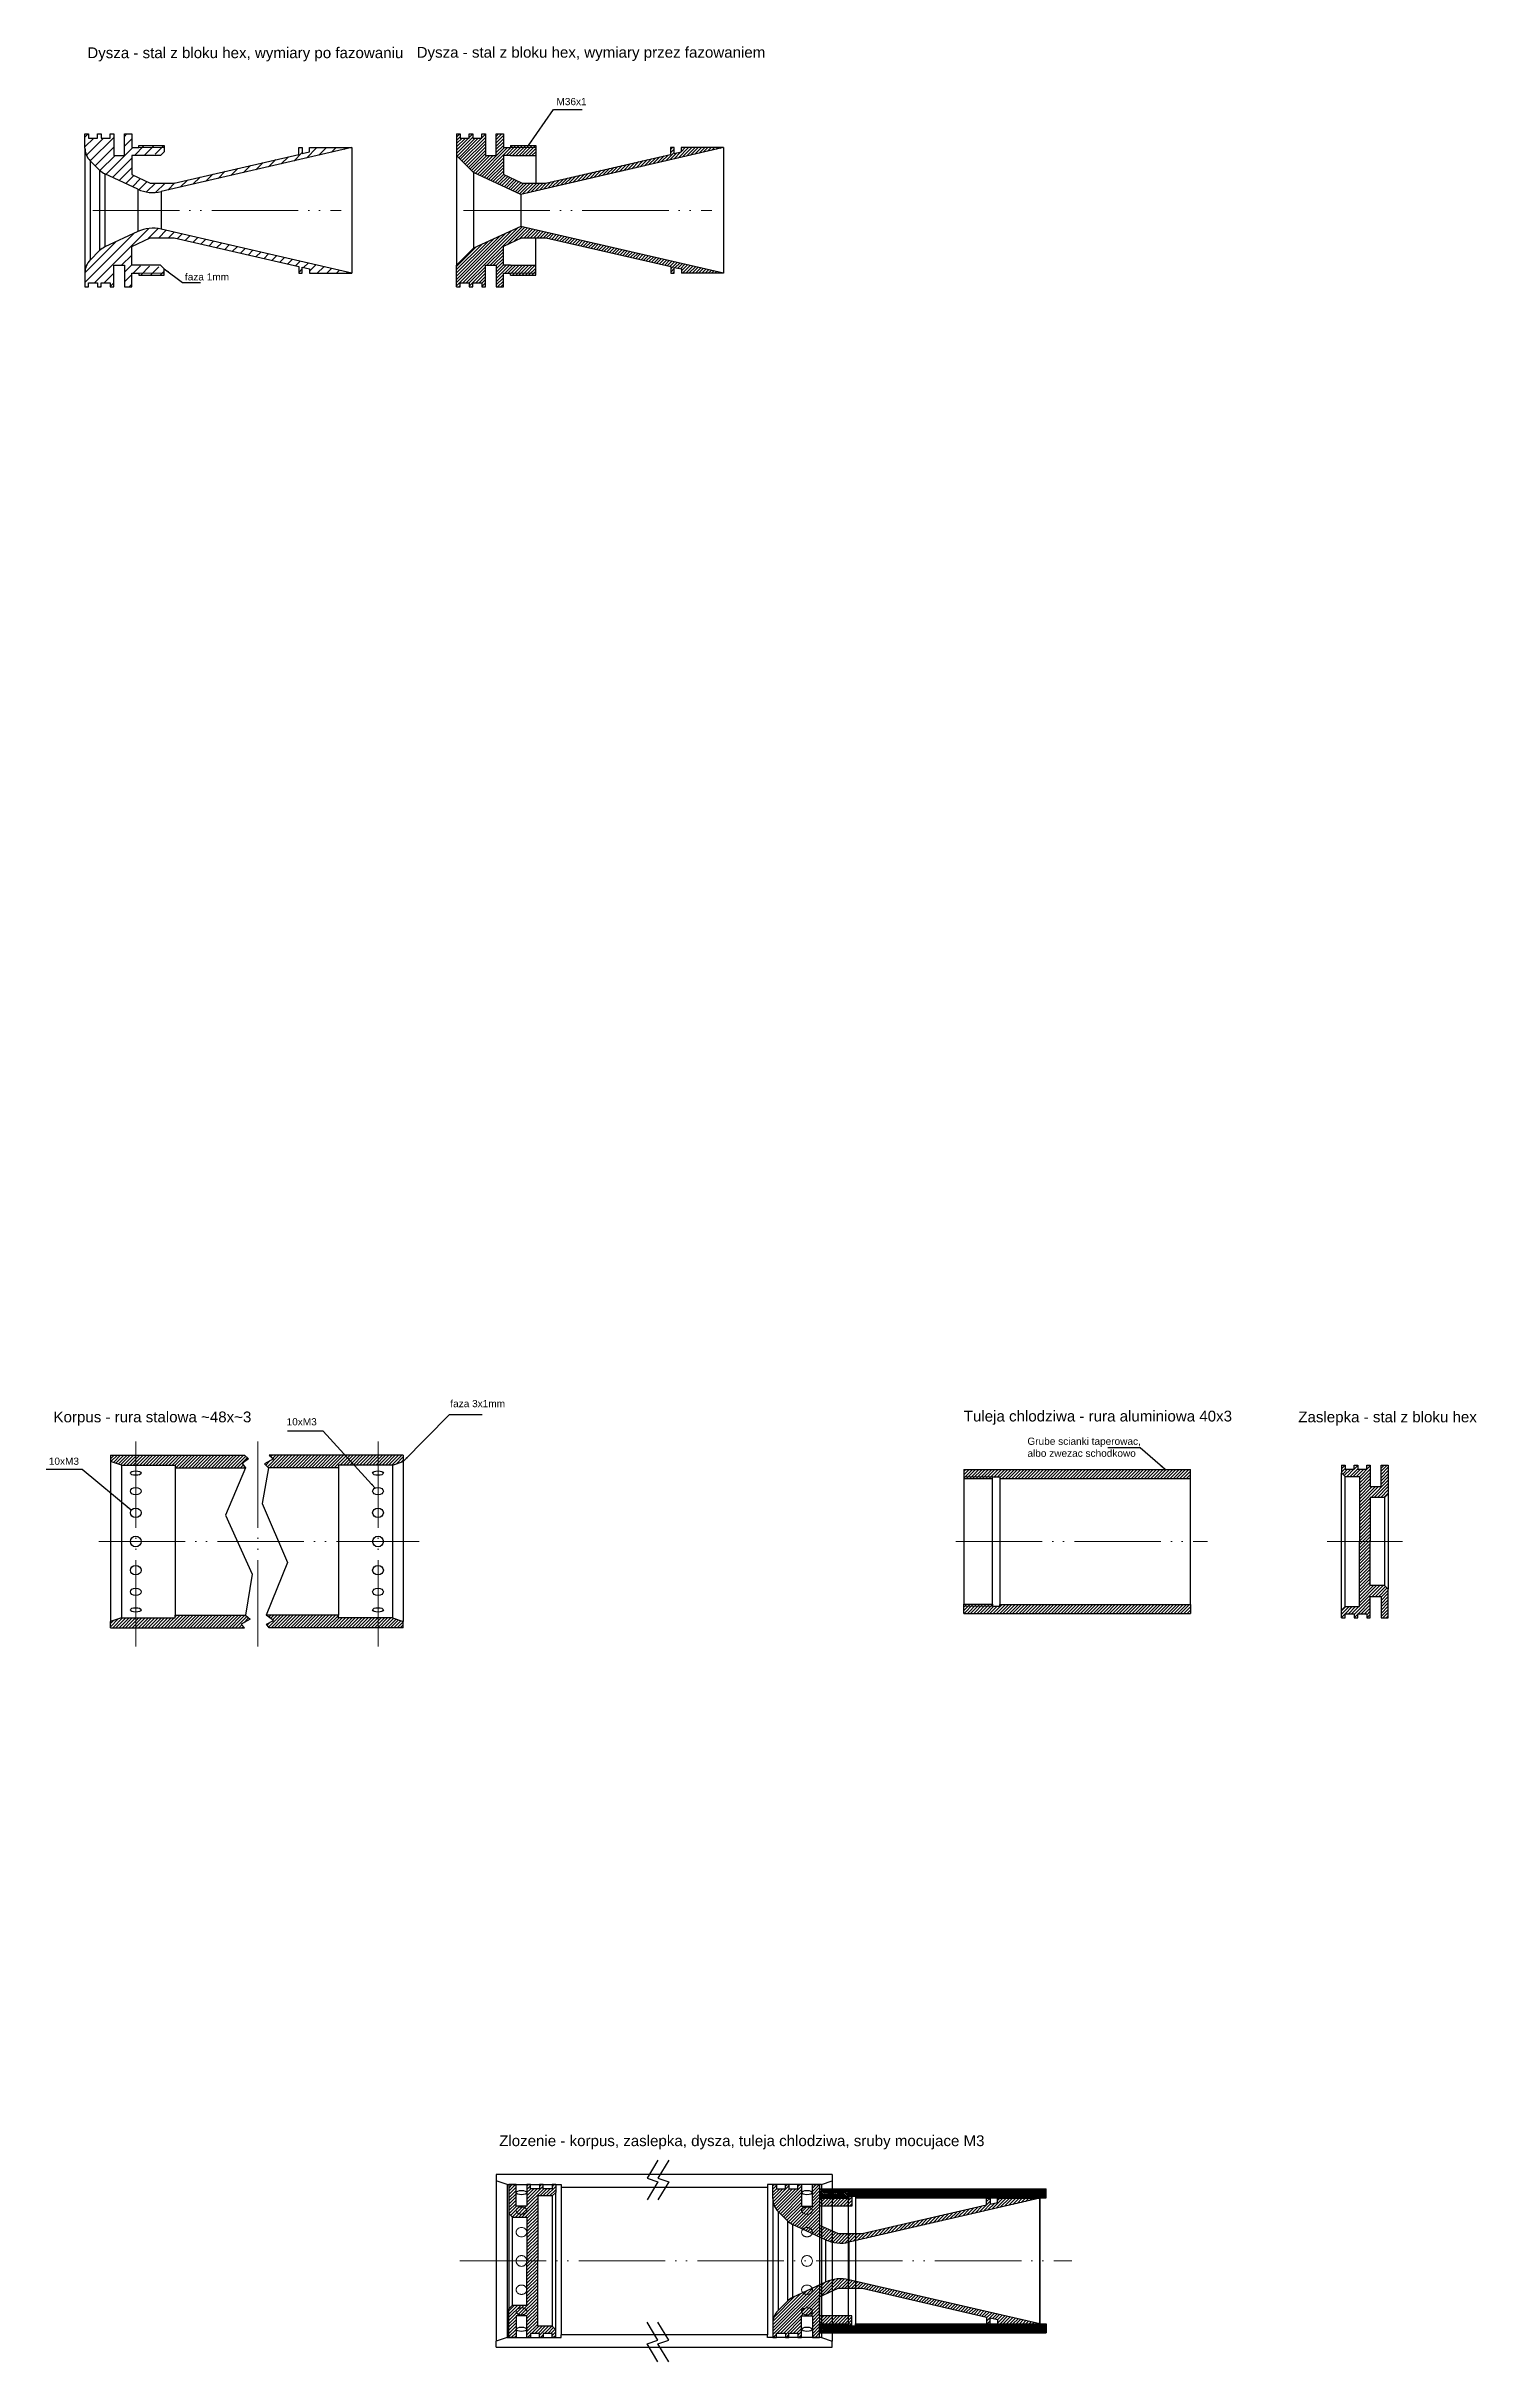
# Model space of a CAD drawing. Header units: millimetres. Extents: x -270 to 1143, y -528 to 116.
# Drawn here: x 745 to 1143, y -528 to 116 of the extents above; entities that cross this region are included whole.
import ezdxf

# ---------------------------------------------------------------- set-up
doc = ezdxf.new("R2010")
doc.units = ezdxf.units.MM
doc.linetypes.add('ACAD_ISO05W100', pattern=[33, 24, -2.95, 0.1, -2.9, 0.1, -2.95])
doc.layers.get('0').update_dxf_attribs({"lineweight": 30})
for name, color, linetype, lineweight in [('kreskowanie', 7, 'Continuous', 9), ('osie', 7, 'ACAD_ISO05W100', 13), ('wymiar', 7, 'Continuous', 15)]:
    doc.layers.add(name, color=color, linetype=linetype, lineweight=lineweight)
doc.styles.add('QCADDimTextStyle', font='txt')
doc.styles.add('textstyle0', font='')
doc.styles.add('textstyle12', font='')
doc.styles.add('textstyle14', font='')
doc.styles.add('textstyle15', font='')
doc.styles.add('textstyle16', font='')
doc.styles.add('textstyle2', font='')
doc.styles.add('textstyle20', font='')
doc.styles.add('textstyle22', font='')
doc.styles.add('textstyle24', font='')
doc.styles.add('textstyle4', font='')
doc.styles.add('textstyle6', font='')
doc.styles.add('textstyle7', font='')
doc.styles.get('textstyle0').set_extended_font_data('Arial')
doc.styles.get('textstyle12').set_extended_font_data('Arial')
doc.styles.get('textstyle14').set_extended_font_data('Arial')
doc.styles.get('textstyle15').set_extended_font_data('Arial')
doc.styles.get('textstyle16').set_extended_font_data('Arial')
doc.styles.get('textstyle2').set_extended_font_data('Arial')
doc.styles.get('textstyle20').set_extended_font_data('Arial')
doc.styles.get('textstyle22').set_extended_font_data('Arial')
doc.styles.get('textstyle24').set_extended_font_data('Arial')
doc.styles.get('textstyle4').set_extended_font_data('Arial')
doc.styles.get('textstyle6').set_extended_font_data('Arial')
doc.styles.get('textstyle7').set_extended_font_data('Arial')
doc.dimstyles.new('QCADDimStyle', dxfattribs={"dimtxt": 1.5, "dimasz": 1.5, "dimexe": 0.75, "dimexo": 0.375, "dimgap": 0.375, "dimtad": 1, "dimtoh": 1, "dimdec": 4, "dimzin": 0, "dimdsep": 46, "dimtxsty": 'QCADDimTextStyle', "dimcen": 0.09, "dimadec": 0, "dimazin": 0, "dimtfac": 1, "dimtdec": 4, "dimtofl": 0, "dimtmove": 0, "dimatfit": 3, "dimfxl": 1, "dimtolj": 1, "dimtzin": 0, "dimarcsym": 0})

msp = doc.modelspace()

# ---------------------------------------------------------------- hatches: boundary and pattern name
at = {"layer": 'kreskowanie'}
h = msp.add_hatch(dxfattribs=at)
h.set_pattern_fill('ANSI31', color=256, scale=0.6, style=0)
edge = h.paths.add_edge_path(flags=0)
edge.add_line((815.2, 52.54), (816.2, 52.54))
edge.add_line((816.2, 52.54), (816.2, 54.19))
edge.add_line((816.2, 54.19), (818.2, 53.73))
edge.add_line((818.2, 53.73), (818.2, 52.54))
edge.add_line((818.2, 52.54), (830, 52.54))
edge.add_line((830, 52.54), (776.95, 64.79))
edge.add_arc((774.7, 55.05), 10, 77, 115)
edge.add_line((770.47, 64.11), (761.29, 59.83))
edge.add_arc((763.41, 55.3), 5, 115, 135)
edge.add_line((759.87, 58.83), (757.25, 56.21))
edge.add_arc((760.79, 52.68), 5, 135, 180)
edge.add_line((755.79, 52.68), (755.79, 48.75))
edge.add_line((755.79, 48.75), (756.79, 48.75))
edge.add_line((756.79, 48.75), (756.79, 49.91))
edge.add_line((756.79, 49.91), (759.29, 49.91))
edge.add_line((759.29, 49.91), (759.29, 48.75))
edge.add_line((759.29, 48.75), (760.29, 48.75))
edge.add_line((760.29, 48.75), (760.29, 49.91))
edge.add_line((760.29, 49.91), (762.79, 49.91))
edge.add_line((762.79, 49.91), (762.79, 48.75))
edge.add_line((762.79, 48.75), (763.79, 48.75))
edge.add_line((763.79, 48.75), (763.79, 54.75))
edge.add_line((763.79, 54.75), (766.79, 54.75))
edge.add_line((766.79, 54.75), (766.79, 48.75))
edge.add_line((766.79, 48.75), (768.79, 48.75))
edge.add_line((768.79, 48.75), (768.79, 52.54))
edge.add_line((768.79, 52.54), (770.79, 52.54))
edge.add_line((770.79, 52.54), (770.79, 52))
edge.add_line((770.79, 52), (777.79, 52))
edge.add_line((777.79, 52), (777.29, 54.25))
edge.add_line((777.29, 54.25), (768.79, 54.75))
edge.add_line((768.79, 54.75), (768.79, 60.01))
edge.add_line((768.79, 60.01), (773.92, 62.41))
edge.add_line((773.92, 62.41), (780.59, 62.41))
edge.add_line((780.59, 62.41), (815.2, 54.42))
edge.add_line((815.2, 54.42), (815.2, 52.54))
edge = h.paths.add_edge_path(flags=0)
edge.add_arc((774.7, 84.95), 10, 245, 283)
edge.add_line((776.95, 75.21), (830, 87.46))
edge.add_line((830, 87.46), (818.2, 87.46))
edge.add_line((818.2, 87.46), (818.2, 86.27))
edge.add_line((818.2, 86.27), (816.2, 85.81))
edge.add_line((816.2, 85.81), (816.2, 87.46))
edge.add_line((816.2, 87.46), (815.2, 87.46))
edge.add_line((815.2, 87.46), (815.2, 85.58))
edge.add_line((815.2, 85.58), (780.59, 77.59))
edge.add_line((780.59, 77.59), (773.92, 77.59))
edge.add_line((773.92, 77.59), (768.79, 79.99))
edge.add_line((768.79, 79.99), (768.79, 85.25))
edge.add_line((768.79, 85.25), (777.29, 85.75))
edge.add_line((777.29, 85.75), (777.79, 88))
edge.add_line((777.79, 88), (770.79, 88))
edge.add_line((770.79, 88), (770.79, 87.46))
edge.add_line((770.79, 87.46), (768.79, 87.46))
edge.add_line((768.79, 87.46), (768.79, 91.25))
edge.add_line((768.79, 91.25), (766.79, 91.25))
edge.add_line((766.79, 91.25), (766.79, 85.25))
edge.add_line((766.79, 85.25), (763.79, 85.25))
edge.add_line((763.79, 85.25), (763.79, 91.25))
edge.add_line((763.79, 91.25), (762.79, 91.25))
edge.add_line((762.79, 91.25), (762.79, 90.09))
edge.add_line((762.79, 90.09), (760.29, 90.09))
edge.add_line((760.29, 90.09), (760.29, 91.25))
edge.add_line((760.29, 91.25), (759.29, 91.25))
edge.add_line((759.29, 91.25), (759.29, 90.09))
edge.add_line((759.29, 90.09), (756.79, 90.09))
edge.add_line((756.79, 90.09), (756.79, 91.25))
edge.add_line((756.79, 91.25), (755.79, 91.25))
edge.add_line((755.79, 91.25), (755.79, 87.32))
edge.add_arc((760.79, 87.32), 5, 180, 225)
edge.add_line((757.25, 83.79), (759.87, 81.17))
edge.add_arc((763.41, 84.7), 5, 225, 245)
edge.add_line((761.29, 80.17), (770.47, 75.89))
h = msp.add_hatch(dxfattribs=at)
h.set_pattern_fill('ANSI31', color=256, scale=0.2, style=0, pattern_type=0)
h.paths.add_polyline_path([(870.06, 91.25), (872.06, 91.25), (872.06, 87.46), (874.06, 87.46), (874.06, 88), (881.06, 88), (881.06, 85.25), (872.06, 85.25), (872.06, 79.99), (877.2, 77.59), (883.87, 77.59), (918.48, 85.58), (918.48, 87.46), (919.48, 87.46), (919.48, 85.81), (921.48, 86.27), (921.48, 87.46), (933.27, 87.46), (876.87, 74.44), (863.77, 80.54), (859.06, 85.25), (859.06, 91.25), (860.06, 91.25), (860.06, 90.09), (862.56, 90.09), (862.56, 91.25), (863.56, 91.25), (863.56, 90.09), (866.06, 90.09), (866.06, 91.25), (867.06, 91.25), (867.06, 85.25), (870.06, 85.25)], flags=0)
h = msp.add_hatch(dxfattribs=at)
h.set_pattern_fill('ANSI31', color=256, scale=0.2, style=0, pattern_type=0)
h.paths.add_polyline_path([(870.06, 48.75), (872.06, 48.75), (872.06, 52.54), (874.06, 52.54), (874.06, 52), (881.06, 52), (881.06, 54.75), (872.06, 54.75), (872.06, 60.01), (877.2, 62.41), (883.87, 62.41), (918.56, 54.4), (918.56, 52.54), (919.56, 52.54), (919.56, 54.17), (921.56, 53.71), (921.56, 52.54), (933.27, 52.54), (876.87, 65.56), (863.77, 59.46), (859.06, 54.75), (859.06, 48.75), (860.06, 48.75), (860.06, 49.91), (862.56, 49.91), (862.56, 48.75), (863.56, 48.75), (863.56, 49.91), (866.06, 49.91), (866.06, 48.75), (867.06, 48.75), (867.06, 54.75), (870.06, 54.75)], flags=0)
h = msp.add_hatch(dxfattribs=at)
h.set_pattern_fill('ANSI31', color=256, scale=0.2, style=0, pattern_type=0)
h.paths.add_polyline_path([(841.23, -321.26), (844.23, -322.26), (844.23, -324.01), (806.97, -324.01), (806.23, -323.01), (808.23, -322.01), (806.12, -320.51), (826.23, -320.51), (826.23, -321.26)], flags=0)
h.paths.add_polyline_path([(762.91, -324.01), (762.91, -322.26), (765.91, -321.26), (780.91, -321.26), (780.91, -320.51), (800.37, -320.51), (801.7, -321.59), (799.23, -323.01), (800.17, -324.01)], flags=0)
h.paths.add_polyline_path([(806.77, -279.51), (805.73, -278.39), (808.23, -277.01), (806.97, -276.01), (844.23, -276.01), (844.23, -277.76), (841.23, -278.76), (826.23, -278.76), (826.23, -279.51)], flags=0)
h.paths.add_polyline_path([(765.91, -278.76), (762.91, -277.76), (762.91, -276.01), (800.17, -276.01), (801.23, -277.01), (799.48, -278.36), (800.37, -279.51), (780.91, -279.51), (780.91, -278.76)], flags=0)
h = msp.add_hatch(dxfattribs=at)
h.set_pattern_fill('ANSI31', color=256, scale=0.2, style=0, pattern_type=0)
h.paths.add_polyline_path([(1063, -282.5), (1063, -280), (1000, -280), (1000, -282.54), (1008, -282.54), (1008, -282), (1010, -282), (1010, -282.5)], flags=0)
h = msp.add_hatch(dxfattribs=at)
h.set_pattern_fill('ANSI31', color=256, scale=0.2, style=0, pattern_type=0)
h.paths.add_polyline_path([(1105.95, -321.26), (1104.95, -321.26), (1104.95, -319.1), (1105.95, -318.1), (1109.95, -318.1), (1109.95, -281.92), (1105.95, -281.92), (1104.95, -280.92), (1104.95, -278.76), (1105.95, -278.76), (1105.95, -279.92), (1108.45, -279.92), (1108.45, -278.76), (1109.45, -278.76), (1109.45, -279.92), (1111.95, -279.92), (1111.95, -278.76), (1112.95, -278.76), (1112.95, -284.76), (1115.95, -284.76), (1115.95, -278.76), (1117.95, -278.76), (1117.95, -286.76), (1116.95, -287.76), (1112.95, -287.76), (1112.95, -312.26), (1116.95, -312.26), (1117.95, -313.26), (1117.95, -321.26), (1115.95, -321.26), (1115.95, -315.26), (1112.95, -315.26), (1112.95, -321.26), (1111.95, -321.26), (1111.95, -320.1), (1109.45, -320.1), (1109.45, -321.26), (1108.45, -321.26), (1108.45, -320.1), (1105.95, -320.1)], flags=0)
h = msp.add_hatch(dxfattribs=at)
h.set_pattern_fill('ANSI31', color=256, scale=0.2, style=0, pattern_type=0)
h.paths.add_polyline_path([(1000, -320), (1063, -320), (1063, -317.5), (1010, -317.5), (1010, -318), (1008, -318), (1008, -317.46), (1000, -317.46)], flags=0)
h = msp.add_hatch(dxfattribs=at)
h.set_pattern_fill('ANSI31', color=256, scale=0.2, angle=180, style=0, pattern_type=0)
h.paths.add_polyline_path([(885.6, -521.28), (886.6, -521.28), (886.6, -519.12), (885.6, -518.12), (881.6, -518.12), (881.6, -481.94), (885.6, -481.94), (886.6, -480.94), (886.6, -478.78), (885.6, -478.78), (885.6, -479.94), (883.1, -479.94), (883.1, -478.78), (882.1, -478.78), (882.1, -479.94), (879.6, -479.94), (879.6, -478.78), (878.6, -478.78), (878.6, -484.78), (875.6, -484.78), (875.6, -478.78), (873.6, -478.78), (873.6, -486.78), (874.6, -487.78), (878.6, -487.78), (878.6, -512.28), (874.6, -512.28), (873.6, -513.28), (873.6, -521.28), (875.6, -521.28), (875.6, -515.28), (878.6, -515.28), (878.6, -521.28), (879.6, -521.28), (879.6, -520.12), (882.1, -520.12), (882.1, -521.28), (883.1, -521.28), (883.1, -520.12), (885.6, -520.12)], flags=0)
h = msp.add_hatch(dxfattribs=at)
h.set_pattern_fill('ANSI31', color=256, scale=0.2, style=0, pattern_type=0)
edge = h.paths.add_edge_path(flags=0)
edge.add_line((1006.34, -517.46), (1007.34, -517.46))
edge.add_line((1007.34, -517.46), (1007.34, -515.81))
edge.add_line((1007.34, -515.81), (1009.34, -516.27))
edge.add_line((1009.34, -516.27), (1009.34, -517.46))
edge.add_line((1009.34, -517.46), (1021.14, -517.46))
edge.add_line((1021.14, -517.46), (968.09, -505.21))
edge.add_arc((965.84, -514.95), 10, 77, 115)
edge.add_line((961.61, -505.89), (952.43, -510.17))
edge.add_arc((954.54, -514.7), 5, 115, 135)
edge.add_line((951.01, -511.17), (948.39, -513.79))
edge.add_arc((951.93, -517.32), 5, 135, 180)
edge.add_line((946.93, -517.32), (946.93, -521.25))
edge.add_line((946.93, -521.25), (947.93, -521.25))
edge.add_line((947.93, -521.25), (947.93, -520.09))
edge.add_line((947.93, -520.09), (950.43, -520.09))
edge.add_line((950.43, -520.09), (950.43, -521.25))
edge.add_line((950.43, -521.25), (951.43, -521.25))
edge.add_line((951.43, -521.25), (951.43, -520.09))
edge.add_line((951.43, -520.09), (953.93, -520.09))
edge.add_line((953.93, -520.09), (953.93, -521.25))
edge.add_line((953.93, -521.25), (954.93, -521.25))
edge.add_line((954.93, -521.25), (954.93, -515.25))
edge.add_line((954.93, -515.25), (957.93, -515.25))
edge.add_line((957.93, -515.25), (957.93, -521.25))
edge.add_line((957.93, -521.25), (959.93, -521.25))
edge.add_line((959.93, -521.25), (959.93, -517.46))
edge.add_line((959.93, -517.46), (961.93, -517.46))
edge.add_line((961.93, -517.46), (961.93, -518))
edge.add_line((961.93, -518), (968.93, -518))
edge.add_line((968.93, -518), (968.93, -515.25))
edge.add_line((968.93, -515.25), (959.93, -515.25))
edge.add_line((959.93, -515.25), (959.93, -509.99))
edge.add_line((959.93, -509.99), (965.06, -507.59))
edge.add_line((965.06, -507.59), (971.73, -507.59))
edge.add_line((971.73, -507.59), (1006.34, -515.58))
edge.add_line((1006.34, -515.58), (1006.34, -517.46))
edge = h.paths.add_edge_path(flags=0)
edge.add_arc((965.84, -485.05), 10, 245, 283)
edge.add_line((968.09, -494.79), (1021.14, -482.54))
edge.add_line((1021.14, -482.54), (1009.34, -482.54))
edge.add_line((1009.34, -482.54), (1009.34, -483.73))
edge.add_line((1009.34, -483.73), (1007.34, -484.19))
edge.add_line((1007.34, -484.19), (1007.34, -482.54))
edge.add_line((1007.34, -482.54), (1006.34, -482.54))
edge.add_line((1006.34, -482.54), (1006.34, -484.42))
edge.add_line((1006.34, -484.42), (971.73, -492.41))
edge.add_line((971.73, -492.41), (965.06, -492.41))
edge.add_line((965.06, -492.41), (959.93, -490.01))
edge.add_line((959.93, -490.01), (959.93, -484.75))
edge.add_line((959.93, -484.75), (968.93, -484.75))
edge.add_line((968.93, -484.75), (968.93, -482))
edge.add_line((968.93, -482), (961.93, -482))
edge.add_line((961.93, -482), (961.93, -482.54))
edge.add_line((961.93, -482.54), (959.93, -482.54))
edge.add_line((959.93, -482.54), (959.93, -478.75))
edge.add_line((959.93, -478.75), (957.93, -478.75))
edge.add_line((957.93, -478.75), (957.93, -484.75))
edge.add_line((957.93, -484.75), (954.93, -484.75))
edge.add_line((954.93, -484.75), (954.93, -478.75))
edge.add_line((954.93, -478.75), (953.93, -478.75))
edge.add_line((953.93, -478.75), (953.93, -479.91))
edge.add_line((953.93, -479.91), (951.43, -479.91))
edge.add_line((951.43, -479.91), (951.43, -478.75))
edge.add_line((951.43, -478.75), (950.43, -478.75))
edge.add_line((950.43, -478.75), (950.43, -479.91))
edge.add_line((950.43, -479.91), (947.93, -479.91))
edge.add_line((947.93, -479.91), (947.93, -478.75))
edge.add_line((947.93, -478.75), (946.93, -478.75))
edge.add_line((946.93, -478.75), (946.93, -482.68))
edge.add_arc((951.93, -482.68), 5, 180, 225)
edge.add_line((948.39, -486.21), (951.01, -488.83))
edge.add_arc((954.54, -485.3), 5, 225, 245)
edge.add_line((952.43, -489.83), (961.61, -494.11))
h = msp.add_hatch(dxfattribs=at)
h.set_pattern_fill('ANSI31', color=256, scale=0.1, angle=90, style=0, pattern_type=0)
h.paths.add_polyline_path([(1022.93, -482.49), (1022.93, -479.99), (959.93, -479.99), (959.93, -482.53), (967.93, -482.53), (967.93, -481.99), (969.93, -481.99), (969.93, -482.49)], flags=0)
h = msp.add_hatch(dxfattribs=at)
h.set_pattern_fill('ANSI31', color=256, scale=0.1, angle=90, style=0, pattern_type=0)
h.paths.add_polyline_path([(959.93, -519.99), (1022.93, -519.99), (1022.93, -517.49), (969.93, -517.49), (969.93, -517.99), (967.93, -517.99), (967.93, -517.45), (959.93, -517.45)], flags=0)

# ---------------------------------------------------------------- linework, layer by layer
for p, q in [((755.79, 91.25), (756.79, 91.25)), ((755.79, 87.32), (755.79, 91.25)), ((756.79, 91.25), (756.79, 90.09)), ((759.29, 90.09), (759.29, 91.25)), ((759.29, 91.25), (760.29, 91.25)), ((760.29, 91.25), (760.29, 90.09)), ((762.79, 90.09), (762.79, 91.25)), ((762.79, 91.25), (763.79, 91.25)), ((763.79, 91.25), (763.79, 85.25)), ((766.79, 85.25), (766.79, 91.25)), ((766.79, 91.25), (768.79, 91.25)), ((768.79, 91.25), (768.79, 87.46)), ((859.06, 91.25), (860.06, 91.25)), ((859.06, 91.25), (859.06, 85.25)), ((860.06, 91.25), (860.06, 90.09)), ((862.56, 90.09), (862.56, 91.25)), ((862.56, 91.25), (863.56, 91.25)), ((863.56, 91.25), (863.56, 90.09)), ((866.06, 90.09), (866.06, 91.25)), ((866.06, 91.25), (867.06, 91.25)), ((867.06, 91.25), (867.06, 85.25)), ((870.06, 85.25), (870.06, 91.25)), ((870.06, 91.25), (872.06, 91.25)), ((872.06, 91.25), (872.06, 87.46)), ((755.79, 87.32), (755.79, 52.68)), ((756.79, 90.09), (759.29, 90.09)), ((759.87, 81.17), (757.25, 83.79)), ((757.25, 83.79), (757.25, 56.21)), ((760.29, 90.09), (762.79, 90.09)), ((763.79, 85.25), (766.79, 85.25)), ((768.79, 87.46), (770.79, 87.46)), ((776.79, 85.25), (768.79, 85.25)), ((768.79, 85.25), (768.79, 79.99)), ((770.79, 87.46), (770.79, 88)), ((770.79, 88), (777.79, 88)), ((776.79, 85.25), (777.79, 86.25)), ((830, 87.46), (776.95, 75.21)), ((777.79, 88), (777.79, 86.25)), ((780.59, 77.59), (815.2, 85.58)), ((815.2, 85.58), (815.2, 87.46)), ((815.2, 87.46), (816.2, 87.46)), ((816.2, 87.46), (816.2, 85.81)), ((816.2, 85.81), (818.2, 86.27)), ((818.2, 86.27), (818.2, 87.46)), ((818.2, 87.46), (830, 87.46)), ((830, 87.46), (830, 52.54)), ((859.06, 85.25), (863.77, 80.54)), ((863.77, 80.54), (859.06, 85.25)), ((859.06, 85.25), (859.06, 54.75)), ((860.06, 90.09), (862.56, 90.09)), ((863.56, 90.09), (866.06, 90.09)), ((867.06, 85.25), (870.06, 85.25)), ((872.06, 87.46), (874.06, 87.46)), ((874.06, 85.25), (872.06, 85.25)), ((872.06, 85.25), (872.06, 79.99)), ((874.06, 88), (881.06, 88)), ((874.06, 88), (874.06, 87.46)), ((874.06, 85.25), (881.06, 85.25)), ((933.27, 87.46), (876.87, 74.44)), ((881.06, 88), (881.06, 77.59)), ((881.06, 86.5), (881.06, 85.84)), ((881.06, 85.84), (881.06, 77.59)), ((883.87, 77.59), (918.48, 85.58)), ((919.48, 87.46), (918.48, 87.46)), ((918.48, 87.46), (918.48, 85.58)), ((919.48, 85.81), (919.48, 87.46)), ((919.48, 85.81), (921.48, 86.27)), ((933.27, 87.46), (921.48, 87.46)), ((921.48, 87.46), (921.48, 86.27)), ((933.27, 87.46), (933.27, 52.54)), ((759.87, 81.17), (759.87, 58.83)), ((770.47, 75.89), (761.29, 80.17)), ((761.29, 80.17), (761.29, 59.83)), ((768.79, 79.99), (773.92, 77.59)), ((773.92, 77.59), (780.59, 77.59)), ((876.87, 74.44), (863.77, 80.54)), ((863.77, 80.54), (863.77, 59.46)), ((877.2, 77.59), (872.06, 79.99)), ((877.2, 77.59), (883.87, 77.59)), ((770.47, 75.89), (770.47, 64.11)), ((776.95, 75.21), (776.95, 64.79)), ((876.87, 74.44), (876.87, 65.56)), ((830, 52.54), (776.95, 64.79)), ((876.87, 65.56), (863.77, 59.46)), ((933.27, 52.54), (876.87, 65.56)), ((759.87, 58.83), (757.25, 56.21)), ((770.47, 64.11), (761.29, 59.83)), ((768.79, 60.01), (773.92, 62.41)), ((768.79, 54.75), (768.79, 60.01)), ((773.92, 62.41), (780.59, 62.41)), ((780.59, 62.41), (815.2, 54.42)), ((859.06, 54.75), (863.77, 59.46)), ((863.77, 59.46), (859.06, 54.75)), ((877.2, 62.41), (872.06, 60.01)), ((872.06, 54.75), (872.06, 60.01)), ((877.2, 62.41), (883.87, 62.41)), ((881.06, 54.16), (881.06, 62.41)), ((881.06, 52), (881.06, 62.41)), ((883.87, 62.41), (918.56, 54.4)), ((755.79, 52.68), (755.79, 48.75)), ((763.79, 48.75), (763.79, 54.75)), ((763.79, 54.75), (766.79, 54.75)), ((766.79, 54.75), (766.79, 48.75)), ((776.79, 54.75), (768.79, 54.75)), ((768.79, 48.75), (768.79, 52.54)), ((768.79, 52.54), (770.79, 52.54)), ((770.79, 52.54), (770.79, 52)), ((770.79, 52), (777.79, 52)), ((776.79, 54.75), (777.79, 53.75)), ((777.79, 52), (777.79, 53.75)), ((815.2, 54.42), (815.2, 52.54)), ((815.2, 52.54), (816.2, 52.54)), ((816.2, 52.54), (816.2, 54.19)), ((816.2, 54.19), (818.2, 53.73)), ((818.2, 53.73), (818.2, 52.54)), ((818.2, 52.54), (830, 52.54)), ((859.06, 48.75), (859.06, 54.75)), ((867.06, 48.75), (867.06, 54.75)), ((867.06, 54.75), (870.06, 54.75)), ((870.06, 54.75), (870.06, 48.75)), ((874.06, 54.75), (872.06, 54.75)), ((872.06, 48.75), (872.06, 52.54)), ((872.06, 52.54), (874.06, 52.54)), ((874.06, 54.75), (881.06, 54.75)), ((874.06, 52), (874.06, 52.54)), ((874.06, 52), (881.06, 52)), ((881.06, 53.5), (881.06, 54.16)), ((918.56, 54.4), (918.56, 52.54)), ((918.56, 52.54), (918.56, 52.54)), ((918.56, 52.54), (919.56, 52.54)), ((919.56, 54.17), (921.56, 53.71)), ((919.56, 52.54), (919.56, 54.17)), ((921.56, 53.71), (921.56, 52.54)), ((933.27, 52.54), (921.56, 52.54)), ((755.79, 48.75), (756.79, 48.75)), ((756.79, 48.75), (756.79, 49.91)), ((756.79, 49.91), (759.29, 49.91)), ((759.29, 49.91), (759.29, 48.75)), ((759.29, 48.75), (760.29, 48.75)), ((760.29, 48.75), (760.29, 49.91)), ((760.29, 49.91), (762.79, 49.91)), ((762.79, 49.91), (762.79, 48.75)), ((762.79, 48.75), (763.79, 48.75)), ((766.79, 48.75), (768.79, 48.75)), ((859.06, 48.75), (860.06, 48.75)), ((860.06, 48.75), (860.06, 49.91)), ((860.06, 49.91), (862.56, 49.91)), ((862.56, 49.91), (862.56, 48.75)), ((862.56, 48.75), (863.56, 48.75)), ((863.56, 48.75), (863.56, 49.91)), ((863.56, 49.91), (866.06, 49.91)), ((866.06, 49.91), (866.06, 48.75)), ((866.06, 48.75), (867.06, 48.75)), ((870.06, 48.75), (872.06, 48.75)), ((762.91, -276.01), (800.17, -276.01)), ((762.91, -276.01), (762.91, -277.76)), ((800.17, -276.01), (801.23, -277.01)), ((844.23, -276.01), (806.97, -276.01)), ((806.97, -276.01), (808.23, -277.01)), ((844.23, -276.01), (844.23, -277.76)), ((765.91, -278.76), (762.91, -277.76)), ((762.91, -277.76), (762.91, -322.26)), ((765.91, -278.76), (780.91, -278.76)), ((765.91, -278.76), (765.91, -321.26)), ((780.91, -278.76), (780.91, -279.51)), ((780.91, -279.51), (800.37, -279.51)), ((780.91, -279.51), (780.91, -320.51)), ((800.37, -279.51), (794.89, -292.72)), ((801.23, -277.01), (799.48, -278.36)), ((799.48, -278.36), (800.37, -279.51)), ((806.77, -279.51), (805.03, -289.45)), ((808.23, -277.01), (805.73, -278.39)), ((805.73, -278.39), (806.77, -279.51)), ((826.23, -279.51), (806.77, -279.51)), ((841.23, -278.76), (826.23, -278.76)), ((826.23, -278.76), (826.23, -279.51)), ((826.23, -279.51), (826.23, -320.51)), ((841.23, -278.76), (844.23, -277.76)), ((841.23, -278.76), (841.23, -321.26)), ((844.23, -277.76), (844.23, -322.26)), ((1000, -280), (1063, -280)), ((1000, -280), (1000, -282.54)), ((1000, -282.54), (1008, -282.54)), ((1000, -282.54), (1000, -317.46)), ((1008, -282.54), (1008, -282)), ((1008, -282), (1010, -282)), ((1008, -317.46), (1008, -282.54)), ((1010, -282), (1010, -282.5)), ((1010, -282.5), (1063, -282.5)), ((1010, -282.5), (1010, -317.5)), ((1063, -282.5), (1063, -280)), ((1063, -317.5), (1063, -282.5)), ((1104.95, -278.76), (1105.95, -278.76)), ((1104.95, -278.76), (1104.95, -280.92)), ((1104.95, -319.1), (1104.95, -280.92)), ((1105.95, -281.92), (1104.95, -280.92)), ((1105.95, -278.76), (1105.95, -279.92)), ((1105.95, -279.92), (1108.45, -279.92)), ((1105.95, -281.92), (1109.95, -281.92)), ((1105.95, -318.1), (1105.95, -281.92)), ((1108.45, -279.92), (1108.45, -278.76)), ((1108.45, -278.76), (1109.45, -278.76)), ((1109.45, -278.76), (1109.45, -279.92)), ((1109.45, -279.92), (1111.95, -279.92)), ((1109.95, -281.92), (1109.95, -300.01)), ((1111.95, -279.92), (1111.95, -278.76)), ((1111.95, -278.76), (1112.95, -278.76)), ((1112.95, -278.76), (1112.95, -284.76)), ((1115.95, -284.76), (1115.95, -278.76)), ((1115.95, -278.76), (1117.95, -278.76)), ((1117.95, -278.76), (1117.95, -286.76)), ((805.03, -289.45), (812.05, -305.83)), ((1112.95, -284.76), (1115.95, -284.76)), ((1116.95, -287.76), (1112.95, -287.76)), ((1112.95, -287.76), (1112.95, -300.01)), ((1116.95, -287.76), (1117.95, -286.76)), ((1116.95, -287.76), (1116.95, -312.26)), ((1117.95, -286.76), (1117.95, -313.26)), ((794.89, -292.72), (802.22, -309.11)), ((1109.95, -318.1), (1109.95, -300.01)), ((1112.95, -312.26), (1112.95, -300.01)), ((812.05, -305.83), (806.12, -320.51)), ((802.22, -309.11), (800.37, -320.51)), ((1116.95, -312.26), (1112.95, -312.26)), ((1112.95, -321.26), (1112.95, -315.26)), ((1112.95, -315.26), (1115.95, -315.26)), ((1115.95, -315.26), (1115.95, -321.26)), ((1117.95, -313.26), (1116.95, -312.26)), ((1117.95, -321.26), (1117.95, -313.26)), ((765.91, -321.26), (762.91, -322.26)), ((765.91, -321.26), (780.91, -321.26)), ((780.91, -321.26), (780.91, -320.51)), ((780.91, -320.51), (800.37, -320.51)), ((801.7, -321.59), (799.23, -323.01)), ((800.37, -320.51), (801.7, -321.59)), ((826.23, -320.51), (806.12, -320.51)), ((808.23, -322.01), (806.12, -320.51)), ((824.23, -320.51), (806.77, -320.51)), ((826.23, -321.26), (826.23, -320.51)), ((841.23, -321.26), (826.23, -321.26)), ((841.23, -321.26), (844.23, -322.26)), ((1000, -320), (1000, -317.46)), ((1000, -317.46), (1008, -317.46)), ((1000, -320), (1063, -320)), ((1008, -317.46), (1008, -318)), ((1008, -318), (1010, -318)), ((1010, -318), (1010, -317.5)), ((1010, -317.5), (1063, -317.5)), ((1063, -317.5), (1063, -320)), ((1104.95, -319.1), (1105.95, -318.1)), ((1104.95, -321.26), (1104.95, -319.1)), ((1104.95, -321.26), (1105.95, -321.26)), ((1105.95, -318.1), (1109.95, -318.1)), ((1105.95, -321.26), (1105.95, -320.1)), ((1105.95, -320.1), (1108.45, -320.1)), ((1108.45, -320.1), (1108.45, -321.26)), ((1108.45, -321.26), (1109.45, -321.26)), ((1109.45, -321.26), (1109.45, -320.1)), ((1109.45, -320.1), (1111.95, -320.1)), ((1111.95, -320.1), (1111.95, -321.26)), ((1111.95, -321.26), (1112.95, -321.26)), ((1115.95, -321.26), (1117.95, -321.26)), ((762.91, -324.01), (762.91, -322.26)), ((762.91, -324.01), (800.17, -324.01)), ((799.23, -323.01), (800.17, -324.01)), ((806.23, -323.01), (808.23, -322.01)), ((806.97, -324.01), (806.23, -323.01)), ((844.23, -324.01), (806.97, -324.01)), ((844.23, -324.01), (844.23, -322.26)), ((963.43, -476), (870.1, -476)), ((870.1, -476), (870.1, -477.75)), ((915, -472), (912, -477)), ((918, -472), (915, -477)), ((963.43, -476), (963.43, -477.75)), ((873.1, -478.75), (870.1, -477.75)), ((870.1, -477.75), (870.1, -522.25)), ((873.1, -478.75), (888.1, -478.75)), ((873.1, -478.75), (873.1, -521.25)), ((875.6, -478.78), (873.6, -478.78)), ((873.6, -478.78), (873.6, -486.78)), ((875.6, -484.78), (875.6, -478.78)), ((879.6, -478.78), (878.6, -478.78)), ((878.6, -478.78), (878.6, -484.78)), ((879.6, -479.94), (879.6, -478.78)), ((882.1, -479.94), (879.6, -479.94)), ((885.6, -481.94), (881.6, -481.94)), ((881.6, -481.94), (881.6, -500.03)), ((883.1, -478.78), (882.1, -478.78)), ((882.1, -478.78), (882.1, -479.94)), ((883.1, -479.94), (883.1, -478.78)), ((885.6, -479.94), (883.1, -479.94)), ((886.6, -478.78), (885.6, -478.78)), ((885.6, -478.78), (885.6, -479.94)), ((885.6, -481.94), (886.6, -480.94)), ((885.6, -481.94), (885.6, -518.12)), ((886.6, -478.78), (886.6, -480.94)), ((886.6, -519.12), (886.6, -480.94)), ((888.1, -478.75), (888.1, -479.5)), ((888.1, -479.5), (945.43, -479.5)), ((888.1, -479.5), (888.1, -520.5)), ((912, -477), (915, -478)), ((915, -478), (912, -483)), ((915, -477), (918, -478)), ((918, -478), (915, -483)), ((960.43, -478.75), (945.43, -478.75)), ((945.43, -478.75), (945.43, -479.5)), ((945.43, -479.5), (945.43, -520.5)), ((946.93, -478.75), (947.93, -478.75)), ((946.93, -482.68), (946.93, -478.75)), ((946.93, -482.68), (946.93, -517.32)), ((947.93, -478.75), (947.93, -479.91)), ((947.93, -479.91), (950.43, -479.91)), ((950.43, -479.91), (950.43, -478.75)), ((950.43, -478.75), (951.43, -478.75)), ((951.43, -478.75), (951.43, -479.91)), ((951.43, -479.91), (953.93, -479.91)), ((953.93, -479.91), (953.93, -478.75)), ((953.93, -478.75), (954.93, -478.75)), ((954.93, -478.75), (954.93, -484.75)), ((957.93, -484.75), (957.93, -478.75)), ((957.93, -478.75), (959.93, -478.75)), ((959.93, -478.75), (959.93, -482.54)), ((959.93, -479.99), (1022.93, -479.99)), ((959.93, -479.99), (959.93, -482.53)), ((959.93, -482.53), (967.93, -482.53)), ((959.93, -482.53), (959.93, -517.45)), ((959.93, -482.54), (961.93, -482.54)), ((960.43, -478.75), (963.43, -477.75)), ((960.43, -478.75), (960.43, -521.25)), ((961.93, -482.54), (961.93, -482)), ((961.93, -482), (968.93, -482)), ((963.43, -477.75), (963.43, -522.25)), ((967.93, -482.53), (967.93, -481.99)), ((967.93, -481.99), (969.93, -481.99)), ((967.93, -517.45), (967.93, -482.53)), ((1021.14, -482.54), (968.09, -494.79)), ((968.93, -482), (968.93, -484.75)), ((969.93, -481.99), (969.93, -482.49)), ((969.93, -482.49), (1022.93, -482.49)), ((969.93, -482.49), (969.93, -517.49)), ((1006.34, -484.42), (1006.34, -482.54)), ((1006.34, -482.54), (1007.34, -482.54)), ((1007.34, -482.54), (1007.34, -484.19)), ((1009.34, -483.73), (1009.34, -482.54)), ((1009.34, -482.54), (1021.14, -482.54)), ((1021.14, -517.49), (1021.14, -482.49)), ((1021.14, -482.54), (1021.14, -517.46)), ((1022.93, -482.49), (1022.93, -479.99)), ((874.6, -487.78), (873.6, -486.78)), ((873.6, -486.78), (873.6, -513.28)), ((874.6, -487.78), (878.6, -487.78)), ((874.6, -512.28), (874.6, -487.78)), ((878.6, -484.78), (875.6, -484.78)), ((878.6, -487.78), (878.6, -500.03)), ((951.01, -488.83), (948.39, -486.21)), ((948.39, -486.21), (948.39, -513.79)), ((951.01, -488.83), (951.01, -511.17)), ((954.93, -484.75), (957.93, -484.75)), ((968.93, -484.75), (959.93, -484.75)), ((959.93, -484.75), (959.93, -490.01)), ((971.73, -492.41), (1006.34, -484.42)), ((1007.34, -484.19), (1009.34, -483.73)), ((961.61, -494.11), (952.43, -489.83)), ((952.43, -489.83), (952.43, -510.17)), ((959.93, -490.01), (965.06, -492.41)), ((961.61, -494.11), (961.61, -505.89)), ((965.06, -492.41), (971.73, -492.41)), ((968.09, -494.79), (968.09, -505.21)), ((878.6, -512.28), (878.6, -500.03)), ((881.6, -518.12), (881.6, -500.03)), ((961.61, -505.89), (952.43, -510.17)), ((959.93, -509.99), (965.06, -507.59)), ((965.06, -507.59), (971.73, -507.59)), ((1021.14, -517.46), (968.09, -505.21)), ((971.73, -507.59), (1006.34, -515.58)), ((874.6, -512.28), (873.6, -513.28)), ((873.6, -521.28), (873.6, -513.28)), ((874.6, -512.28), (878.6, -512.28)), ((951.01, -511.17), (948.39, -513.79)), ((959.93, -515.25), (959.93, -509.99)), ((873.1, -521.25), (870.1, -522.25)), ((873.1, -521.25), (888.1, -521.25)), ((875.6, -521.28), (873.6, -521.28)), ((878.6, -515.28), (875.6, -515.28)), ((875.6, -515.28), (875.6, -521.28)), ((878.6, -521.28), (878.6, -515.28)), ((879.6, -521.28), (878.6, -521.28)), ((882.1, -520.12), (879.6, -520.12)), ((879.6, -520.12), (879.6, -521.28)), ((885.6, -518.12), (881.6, -518.12)), ((882.1, -521.28), (882.1, -520.12)), ((883.1, -521.28), (882.1, -521.28)), ((885.6, -520.12), (883.1, -520.12)), ((883.1, -520.12), (883.1, -521.28)), ((885.6, -518.12), (886.6, -519.12)), ((885.6, -521.28), (885.6, -520.12)), ((886.6, -521.28), (885.6, -521.28)), ((886.6, -521.28), (886.6, -519.12)), ((888.1, -521.25), (888.1, -520.5)), ((945.43, -520.5), (888.1, -520.5)), ((915, -522), (912, -517)), ((918, -522), (915, -517)), ((943.43, -520.5), (925.97, -520.5)), ((945.43, -521.25), (945.43, -520.5)), ((960.43, -521.25), (945.43, -521.25)), ((946.93, -517.32), (946.93, -521.25)), ((946.93, -521.25), (947.93, -521.25)), ((947.93, -521.25), (947.93, -520.09)), ((947.93, -520.09), (950.43, -520.09)), ((950.43, -520.09), (950.43, -521.25)), ((950.43, -521.25), (951.43, -521.25)), ((951.43, -521.25), (951.43, -520.09)), ((951.43, -520.09), (953.93, -520.09)), ((953.93, -520.09), (953.93, -521.25)), ((953.93, -521.25), (954.93, -521.25)), ((954.93, -521.25), (954.93, -515.25)), ((954.93, -515.25), (957.93, -515.25)), ((957.93, -515.25), (957.93, -521.25)), ((957.93, -521.25), (959.93, -521.25)), ((968.93, -515.25), (959.93, -515.25)), ((959.93, -519.99), (959.93, -517.45)), ((959.93, -517.45), (967.93, -517.45)), ((959.93, -521.25), (959.93, -517.46)), ((959.93, -517.46), (961.93, -517.46)), ((959.93, -519.99), (1022.93, -519.99)), ((960.43, -521.25), (963.43, -522.25)), ((961.93, -517.46), (961.93, -518)), ((961.93, -518), (968.93, -518)), ((967.93, -517.45), (967.93, -517.99)), ((967.93, -517.99), (969.93, -517.99)), ((968.93, -518), (968.93, -515.25)), ((969.93, -517.99), (969.93, -517.49)), ((969.93, -517.49), (1021.14, -517.49)), ((1006.34, -515.58), (1006.34, -517.46)), ((1006.34, -517.46), (1007.34, -517.46)), ((1007.34, -517.46), (1007.34, -515.81)), ((1007.34, -515.81), (1009.34, -516.27)), ((1009.34, -516.27), (1009.34, -517.46)), ((1009.34, -517.46), (1022.93, -517.46)), ((1022.93, -517.49), (1022.93, -519.99)), ((870.1, -524), (870.1, -522.25)), ((870.1, -524), (963.43, -524)), ((912, -523), (915, -522)), ((915, -528), (912, -523)), ((915, -523), (918, -522)), ((918, -528), (915, -523)), ((963.43, -524), (963.43, -522.25))]:
    msp.add_line(p, q)
for centre in [(769.91, -300.01), (837.23, -300.01)]:
    msp.add_circle(centre, 1.5)
for centre, radius, start, end in [((760.79, 87.32), 5, 180, 225), ((763.41, 84.7), 5, 225, 245), ((774.7, 84.95), 10, 245, 283), ((774.7, 55.05), 10, 77, 115), ((763.41, 55.3), 5, 115, 135), ((760.79, 52.68), 5, 135, 180), ((951.93, -482.68), 5, 180, 225), ((954.54, -485.3), 5, 225, 245), ((965.84, -485.05), 10, 245, 283), ((965.84, -514.95), 10, 77, 115), ((951.93, -517.32), 5, 135, 180), ((954.54, -514.7), 5, 115, 135)]:
    msp.add_arc(centre, radius, start, end)
for centre, ratio in [((769.91, -281.01), 0.4), ((837.23, -281.01), 0.4), ((769.91, -286.01), 0.666667), ((837.23, -286.01), 0.666667), ((769.91, -292.01), 0.866667), ((837.23, -292.01), 0.866667), ((769.91, -308.01), 0.866667), ((837.23, -308.01), 0.866667), ((769.91, -314.01), 0.666667), ((837.23, -314.01), 0.666667), ((769.91, -319.01), 0.4), ((837.23, -319.01), 0.4), ((877.1, -481), 0.4), ((956.43, -481), 0.4), ((877.1, -519), 0.4), ((956.43, -519), 0.4)]:
    msp.add_ellipse(centre, major_axis=(1.5, 0), ratio=ratio)
at = {"layer": 'osie'}
for p, q in [((770.79, 87.46), (777.79, 87.46)), ((874.06, 87.46), (881.06, 87.46)), ((758.03, 70), (827.03, 70)), ((861, 70), (930, 70)), ((770.79, 52.54), (777.79, 52.54)), ((874.06, 52.54), (881.06, 52.54)), ((769.91, -272.17), (769.91, -330.01)), ((803.8, -272.17), (803.8, -330.01)), ((837.23, -272.17), (837.23, -330.01)), ((1008, -282), (1000, -282)), ((759.65, -300.01), (848.67, -300.01)), ((997.76, -300.01), (1067.7, -300.01)), ((1100.95, -300.01), (1121.95, -300.01)), ((1008, -318), (1000, -318)), ((967.93, -481.99), (959.93, -481.99)), ((961.93, -482.54), (968.93, -482.54)), ((860, -500), (1030, -500)), ((967.93, -517.99), (959.93, -517.99)), ((961.93, -517.46), (968.93, -517.46))]:
    msp.add_line(p, q, dxfattribs=at)
for centre in [(877.1, -500), (956.43, -500)]:
    msp.add_circle(centre, 1.5, dxfattribs=at)
for centre, ratio in [((877.1, -486), 0.666667), ((956.43, -486), 0.666667), ((877.1, -492), 0.866667), ((956.43, -492), 0.866667), ((877.1, -508), 0.866667), ((956.43, -508), 0.866667), ((877.1, -514), 0.666667), ((956.43, -514), 0.666667)]:
    msp.add_ellipse(centre, major_axis=(1.5, 0), ratio=ratio, dxfattribs=at)
at = {"layer": 'wymiar'}
msp.add_line((782.91, -300.01), (780.91, -300.01), dxfattribs=at)

# ---------------------------------------------------------------- texts
at = {"layer": 'osie', "char_height": 2, "attachment_point": 1}
for s, insert, style in [('\\H3;Dysza - stal z bloku hex, wymiary po fazowaniu', (756.45, 115.32), 'textstyle12'), ('\\H3;Dysza - stal z bloku hex, wymiary przez fazowaniem', (847.96, 115.45), 'textstyle14'), ('\\H3;Tuleja chlodziwa - rura aluminiowa 40x3', (1000, -263.65), 'textstyle22'), ('\\H3;Zlozenie - korpus, zaslepka, dysza, tuleja chlodziwa, sruby mocujace M3', (870.9, -465.08), 'textstyle20')]:
    msp.add_mtext(s, dxfattribs=dict(at, insert=insert, style=style))
at = {"layer": 'wymiar', "char_height": 2, "attachment_point": 1}
for s, insert, style in [('M36x1', (886.81, 101.25), 'textstyle6'), ('faza 1mm', (783.58, 52.53), 'textstyle7'), ('\\H3;Korpus - rura stalowa ~48x~3', (747.06, -263.88), 'textstyle15'), ('faza 3x1mm', (857.32, -260.67), 'textstyle4'), ('\\H3;Zaslepka - stal z bloku hex', (1092.95, -263.88), 'textstyle16'), ('10xM3', (811.83, -265.73), 'textstyle2'), ('10xM3', (745.75, -276.69), 'textstyle0'), ('Grube scianki taperowac, \\Palbo zwezac schodkowo', (1017.68, -271.14), 'textstyle24')]:
    msp.add_mtext(s, dxfattribs=dict(at, insert=insert, style=style))

# ---------------------------------------------------------------- leaders
at = {"layer": 'wymiar'}
for points in [[(879, 88), (886, 98), (894, 98)], [(777.79, 53.75), (782.93, 50), (787.93, 50)], [(836.45, -285.15), (822.01, -269.32), (812.08, -269.32)], [(844.23, -277.76), (857.08, -264.73), (866.18, -264.73)], [(1056, -280), (1049, -274), (1040, -274)], [(768.65, -291.3), (755.06, -280.01), (745.06, -280.01)]]:
    msp.add_leader(points, dimstyle='QCADDimStyle', dxfattribs=at)

doc.saveas('drawing.dxf')
